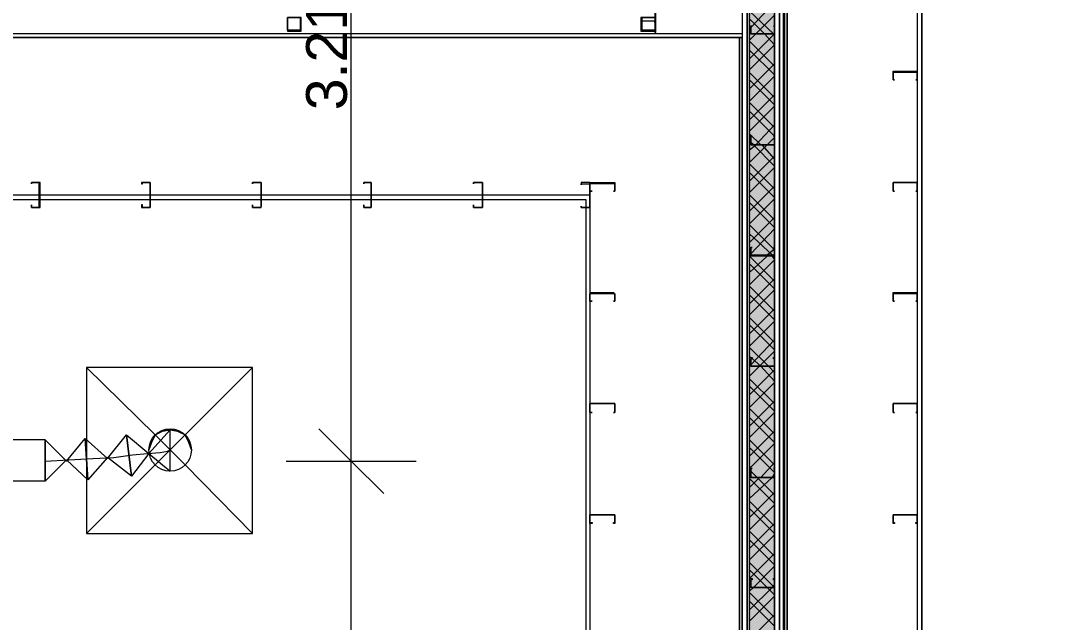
# Model space of a CAD drawing. Header units: metres. Extents: x -2 to 207, y -8 to 52.
# Drawn here: x 49.73 to 53.512, y 25.623 to 27.829 of the extents above; entities that cross this region are included whole.
import ezdxf

# ---------------------------------------------------------------- set-up
doc = ezdxf.new("R2010")
doc.units = ezdxf.units.M
doc.layers.add('HVAC - Ductos', color=5, linetype='Continuous', lineweight=0)
doc.layers.add('PDF_Text', color=7, linetype='Continuous', lineweight=0)
doc.layers.add('PDF_Geometry', color=7, linetype='Continuous', lineweight=0, true_color=0xaaaaaa)
doc.layers.add('PDF_Solid Fills', color=7, linetype='Continuous', lineweight=0, true_color=0xffffff)
doc.styles.add('PDF Helvetica', font='')
doc.styles.get('PDF Helvetica').set_extended_font_data('Helvetica')

msp = doc.modelspace()

# ---------------------------------------------------------------- hatches: boundary and pattern name
at = {"layer": 'PDF_Solid Fills', "lineweight": 0, "transparency": 33554559}
h = msp.add_hatch(color=256, dxfattribs=at)
h.paths.add_polyline_path([(52.4094, 31.8401), (52.4965, 31.8401), (52.4965, 32.7885), (52.4094, 32.7885)])
h.paths.add_polyline_path([(52.4965, 24.1245), (52.4094, 24.1245), (52.4094, 22.8462), (52.4965, 22.8462)])
h.paths.add_polyline_path([(52.4094, 24.129), (52.4965, 24.129), (52.4965, 29.8058), (52.4094, 29.8058)])
h.paths.add_polyline_path([(52.4094, 29.8104), (52.4965, 29.8104), (52.4965, 31.8355), (52.4094, 31.8355)])
h = msp.add_hatch(color=256, dxfattribs=at)
h.paths.add_polyline_path([(52.4094, 31.8401), (52.4965, 31.8401), (52.4965, 32.7701), (52.4094, 32.7701)])
h.paths.add_polyline_path([(52.4094, 26.9697), (52.4965, 26.9697), (52.4965, 29.8058), (52.4094, 29.8058)])
h.paths.add_polyline_path([(52.4094, 24.94), (52.4965, 24.94), (52.4965, 26.9652), (52.4094, 26.9652)])
h.paths.add_polyline_path([(52.4965, 24.9354), (52.4094, 24.9354), (52.4094, 22.8462), (52.4965, 22.8462)])
h.paths.add_polyline_path([(52.4094, 29.8104), (52.4965, 29.8104), (52.4965, 31.8355), (52.4094, 31.8355)])
h = msp.add_hatch(color=256, dxfattribs=at)
h.paths.add_polyline_path([(52.4048, 26.9697), (52.4094, 26.9834), (52.4048, 26.9834)])
h.paths.add_polyline_path([(52.4964, 26.9697), (52.4094, 26.9697), (52.4964, 26.9652)])
h = msp.add_hatch(color=256, dxfattribs=at)
h.paths.add_polyline_path([(52.4048, 26.9697), (52.4094, 26.9834), (52.4048, 26.9834)])
h.paths.add_polyline_path([(52.4964, 26.9697), (52.4094, 26.9697), (52.4964, 26.9652)])

# ---------------------------------------------------------------- linework, layer by layer
at = {"layer": 'HVAC - Ductos', "lineweight": 0}
for points in [[(50.9433, 21.5358), (50.9433, 23.1715), (50.9433, 24.349), (50.9433, 26.2137), (50.9433, 29.4209), (50.9433, 31.249), (50.9433, 32.6052)], [(50.2239, 26.3099), (49.9719, 26.5574)], [(50.3339, 26.3099), (50.5813, 26.5574)], [(50.8241, 26.3328), (50.9433, 26.2137), (51.0624, 26.0946)], [(49.8986, 26.2137), (49.9673, 26.2962), (49.9765, 26.145), (49.8986, 26.2183), (49.8207, 26.1404), (49.8207, 26.2916), (48.6936, 26.2916)], [(49.8986, 26.2183), (49.8986, 26.2137), (49.8207, 26.2916), (49.8207, 26.1404), (48.6936, 26.1404)], [(50.0498, 26.2229), (50.1186, 26.3099), (50.1368, 26.1587), (50.0498, 26.2275), (49.9765, 26.145), (49.9673, 26.2962), (50.0498, 26.2229), (50.0498, 26.2275)], [(50.3339, 26.2), (50.2239, 26.3099)], [(50.2239, 26.2), (50.3339, 26.3099)], [(49.8207, 26.2137), (49.9078, 26.2183), (49.9948, 26.2229), (50.0727, 26.2275), (50.1414, 26.2366), (50.1964, 26.2412), (50.2422, 26.2458), (50.2697, 26.2504), (50.2789, 26.255)], [(50.705, 26.2137), (50.9433, 26.2137), (51.1815, 26.2137)], [(49.9719, 25.948), (50.2239, 26.2)], [(50.5813, 25.948), (50.3339, 26.2)]]:
    msp.add_lwpolyline(points, dxfattribs=at)
for points in [[(50.5813, 26.5574), (49.9719, 26.5574), (49.9719, 25.948), (50.5813, 25.948)], [(50.1368, 26.1587), (50.1186, 26.3099), (50.201, 26.2412), (50.2789, 26.1771), (50.2789, 26.3283), (50.201, 26.2412)], [(50.201, 26.255), (50.2102, 26.2825), (50.2239, 26.3099), (50.2514, 26.3237), (50.2789, 26.3283), (50.3064, 26.3237), (50.3339, 26.3099), (50.3476, 26.2825), (50.3568, 26.255), (50.3476, 26.2825), (50.3339, 26.3099), (50.3064, 26.3237), (50.2789, 26.3283), (50.2514, 26.3237), (50.2239, 26.3099), (50.2102, 26.2825)], [(49.8207, 26.2916), (49.8207, 26.287), (49.8207, 26.2825), (49.8207, 26.2688), (49.8207, 26.255), (49.8207, 26.2366), (49.8207, 26.2137), (49.8207, 26.1954), (49.8207, 26.1771), (49.8207, 26.1633), (49.8207, 26.1496), (49.8207, 26.1404), (49.8207, 26.1496), (49.8207, 26.1633), (49.8207, 26.1771), (49.8207, 26.1954), (49.8207, 26.2137), (49.8207, 26.2366), (49.8207, 26.255), (49.8207, 26.2688), (49.8207, 26.2825), (49.8207, 26.287)], [(49.8207, 26.1404), (49.8207, 26.145), (49.8207, 26.1633), (49.8207, 26.1863), (49.8207, 26.2137), (49.8207, 26.2458), (49.8207, 26.2688), (49.8207, 26.287), (49.8207, 26.2916), (49.8207, 26.287), (49.8207, 26.2688), (49.8207, 26.2458), (49.8207, 26.2137), (49.8207, 26.1863), (49.8207, 26.1633), (49.8207, 26.145)], [(49.8207, 26.2916), (49.8207, 26.287), (49.8207, 26.2688), (49.8207, 26.2458), (49.8207, 26.2137), (49.8207, 26.1863), (49.8207, 26.1633), (49.8207, 26.145), (49.8207, 26.1404), (49.8207, 26.145), (49.8207, 26.1633), (49.8207, 26.1863), (49.8207, 26.2137), (49.8207, 26.2458), (49.8207, 26.2688), (49.8207, 26.287)]]:
    msp.add_lwpolyline(points, close=True, dxfattribs=at)
msp.add_circle((50.2791, 26.2548), 0.0777, dxfattribs=at)
at = {"layer": 'PDF_Geometry', "lineweight": 0}
for points in [[(54.4986, 32.8939), (53.0188, 32.8939), (53.0188, 32.8022), (53.0188, 32.7885), (53.0188, 22.8325), (53.0188, 22.7866), (53.0233, 22.7866), (53.0371, 22.7866), (53.0371, 32.7885), (54.4986, 32.7885), (54.4986, 22.8645), (54.604, 22.8645), (54.604, 32.8939), (54.5124, 32.8939)], [(52.3773, 32.7885), (52.3773, 22.8462), (52.3956, 22.8462), (52.3956, 32.7885)], [(52.4048, 32.7885), (52.3956, 32.7885), (52.3956, 22.8462), (52.4048, 22.8462)], [(52.5148, 32.7885), (52.4965, 32.7885), (52.4965, 22.8462), (52.5148, 22.8462)], [(50.76, 27.7899), (50.76, 27.8403), (50.7096, 27.8403), (50.7096, 27.7899)], [(50.7096, 27.7944), (50.7096, 27.8403), (50.7554, 27.8403), (50.7554, 27.7944)], [(52.0612, 27.7899), (52.0612, 27.8403), (52.0062, 27.8403), (52.0062, 27.7899)], [(52.0108, 27.7944), (52.0108, 27.8403), (52.0566, 27.8403), (52.0566, 27.7944)], [(52.4965, 27.7807), (52.4094, 27.7807), (52.4048, 27.7807), (52.4048, 27.8081), (52.414, 27.8081), (52.4094, 27.8081), (52.4094, 27.7807), (52.4965, 27.7807), (52.4965, 27.8081)], [(52.4965, 27.7807), (52.4094, 27.7807), (52.4048, 27.7807), (52.4048, 27.8081), (52.414, 27.8081), (52.4094, 27.8081), (52.4094, 27.7807), (52.4965, 27.7807), (52.4965, 27.8081)], [(52.4919, 27.8081), (52.4965, 27.8081)], [(52.4919, 27.8081), (52.4965, 27.8081)], [(52.3682, 27.7669), (52.3682, 22.8462)], [(52.3682, 27.7669), (52.3682, 22.8462)], [(52.3773, 27.7669), (52.3773, 22.8462)], [(52.3773, 27.7669), (52.3773, 22.8462)], [(52.9317, 27.6387), (52.9317, 27.6433), (53.0188, 27.6433), (53.0188, 27.6387), (53.0188, 27.6112), (53.0142, 27.6112), (53.0188, 27.6112), (53.0188, 27.6387), (52.9317, 27.6387), (52.9317, 27.6112)], [(52.9363, 27.6112), (52.9317, 27.6112)], [(52.4965, 27.3729), (52.4094, 27.3729), (52.4048, 27.3729), (52.4048, 27.405), (52.414, 27.405), (52.4094, 27.405), (52.4094, 27.3729), (52.4965, 27.3729), (52.4965, 27.405)], [(52.4965, 27.3729), (52.4094, 27.3729), (52.4048, 27.3729), (52.4048, 27.405), (52.414, 27.405), (52.4094, 27.405), (52.4094, 27.3729), (52.4965, 27.3729), (52.4965, 27.405)], [(52.4919, 27.405), (52.4965, 27.405)], [(52.4919, 27.405), (52.4965, 27.405)], [(49.7703, 27.1438), (49.7978, 27.1438), (49.8024, 27.1438), (49.8024, 27.1484), (49.8024, 27.2309), (49.8024, 27.2355), (49.7978, 27.2355), (49.7703, 27.2355), (49.7703, 27.2309), (49.7703, 27.2355), (49.7978, 27.2355), (49.7978, 27.2309), (49.7978, 27.1484), (49.7978, 27.1438), (49.7703, 27.1438), (49.7703, 27.153)], [(49.7703, 27.1438), (49.7978, 27.1438), (49.8024, 27.1438), (49.8024, 27.1484), (49.8024, 27.2309), (49.8024, 27.2355), (49.7978, 27.2355), (49.7703, 27.2355), (49.7703, 27.2309), (49.7703, 27.2355), (49.7978, 27.2355), (49.7978, 27.2309), (49.7978, 27.1484), (49.7978, 27.1438), (49.7703, 27.1438), (49.7703, 27.153)], [(50.1735, 27.1438), (50.2056, 27.1438), (50.2056, 27.1484), (50.2056, 27.2309), (50.2056, 27.2355), (50.1735, 27.2355), (50.1735, 27.2309), (50.1781, 27.2309), (50.1781, 27.2355), (50.2056, 27.2355), (50.2056, 27.2309), (50.2056, 27.1484), (50.2056, 27.1438), (50.1781, 27.1438), (50.1781, 27.153), (50.1735, 27.153)], [(50.1735, 27.1438), (50.2056, 27.1438), (50.2056, 27.1484), (50.2056, 27.2309), (50.2056, 27.2355), (50.1735, 27.2355), (50.1735, 27.2309), (50.1781, 27.2309), (50.1781, 27.2355), (50.2056, 27.2355), (50.2056, 27.2309), (50.2056, 27.1484), (50.2056, 27.1438), (50.1781, 27.1438), (50.1781, 27.153), (50.1735, 27.153)], [(50.5813, 27.1438), (50.6088, 27.1438), (50.6134, 27.1438), (50.6134, 27.1484), (50.6134, 27.2309), (50.6134, 27.2355), (50.6088, 27.2355), (50.5813, 27.2355), (50.5813, 27.2309), (50.5813, 27.2355), (50.6088, 27.2355), (50.6134, 27.2355), (50.6134, 27.2309), (50.6134, 27.1484), (50.6088, 27.1438), (50.5813, 27.1438), (50.5813, 27.153)], [(50.5813, 27.1438), (50.6088, 27.1438), (50.6134, 27.1438), (50.6134, 27.1484), (50.6134, 27.2309), (50.6134, 27.2355), (50.6088, 27.2355), (50.5813, 27.2355), (50.5813, 27.2309), (50.5813, 27.2355), (50.6088, 27.2355), (50.6134, 27.2355), (50.6134, 27.2309), (50.6134, 27.1484), (50.6088, 27.1438), (50.5813, 27.1438), (50.5813, 27.153)], [(50.9891, 27.1438), (51.0165, 27.1438), (51.0165, 27.1484), (51.0165, 27.2309), (51.0165, 27.2355), (50.9891, 27.2355), (50.9891, 27.2309), (50.9891, 27.2355), (51.0165, 27.2355), (51.0165, 27.2309), (51.0165, 27.1484), (51.0165, 27.1438), (50.9891, 27.1438), (50.9891, 27.153)], [(50.9891, 27.1438), (51.0165, 27.1438), (51.0165, 27.1484), (51.0165, 27.2309), (51.0165, 27.2355), (50.9891, 27.2355), (50.9891, 27.2309), (50.9891, 27.2355), (51.0165, 27.2355), (51.0165, 27.2309), (51.0165, 27.1484), (51.0165, 27.1438), (50.9891, 27.1438), (50.9891, 27.153)], [(51.3923, 27.1438), (51.4243, 27.1438), (51.4243, 27.1484), (51.4243, 27.2309), (51.4243, 27.2355), (51.3923, 27.2355), (51.3923, 27.2309), (51.3923, 27.2355), (51.4243, 27.2355), (51.4243, 27.2309), (51.4243, 27.1484), (51.4243, 27.1438), (51.3923, 27.1438), (51.3923, 27.153)], [(51.3923, 27.1438), (51.4243, 27.1438), (51.4243, 27.1484), (51.4243, 27.2309), (51.4243, 27.2355), (51.3923, 27.2355), (51.3923, 27.2309), (51.3923, 27.2355), (51.4243, 27.2355), (51.4243, 27.2309), (51.4243, 27.1484), (51.4243, 27.1438), (51.3923, 27.1438), (51.3923, 27.153)], [(51.7863, 27.1438), (51.8184, 27.1438), (51.8184, 27.2309), (51.8184, 27.2355), (51.7863, 27.2355), (51.7863, 27.2263), (51.7863, 27.2309), (51.8184, 27.2309), (51.8184, 27.1438), (51.7863, 27.1438), (51.7863, 27.1484)], [(51.8184, 27.2309), (51.8184, 27.2355), (51.8229, 27.2355), (51.9054, 27.2355), (51.91, 27.2355), (51.91, 27.2309), (51.91, 27.2034), (51.9054, 27.2034), (51.91, 27.2034), (51.91, 27.2309), (51.9054, 27.2309), (51.8229, 27.2309), (51.8184, 27.2309), (51.8184, 27.2034)], [(52.9317, 27.2355), (53.0188, 27.2355), (53.0188, 27.2034), (53.0142, 27.2034), (53.0188, 27.2034), (53.0188, 27.2355), (52.9317, 27.2355), (52.9317, 27.2034)], [(51.8275, 27.2034), (51.8184, 27.2034)], [(52.9363, 27.2034), (52.9317, 27.2034)], [(52.4965, 26.9697), (52.4965, 26.9652), (52.4094, 26.9652), (52.4048, 26.9697), (52.4048, 26.9972), (52.414, 26.9972), (52.4094, 26.9972), (52.4094, 26.9697), (52.4965, 26.9697), (52.4965, 26.9972)], [(52.4965, 26.9697), (52.4965, 26.9652), (52.4094, 26.9652), (52.4048, 26.9697), (52.4048, 26.9972), (52.414, 26.9972), (52.4094, 26.9972), (52.4094, 26.9697), (52.4965, 26.9697), (52.4965, 26.9972)], [(52.4919, 26.9972), (52.4965, 26.9972)], [(52.4919, 26.9972), (52.4965, 26.9972)], [(51.8184, 26.8277), (51.8229, 26.8323), (51.9054, 26.8323), (51.91, 26.8277), (51.91, 26.8002), (51.9054, 26.8002), (51.91, 26.8002), (51.91, 26.8277), (51.9054, 26.8277), (51.8229, 26.8277), (51.8184, 26.8277), (51.8184, 26.8002)], [(51.8184, 26.8277), (51.8229, 26.8323), (51.9054, 26.8323), (51.91, 26.8277), (51.91, 26.8002), (51.9054, 26.8002), (51.91, 26.8002), (51.91, 26.8277), (51.9054, 26.8277), (51.8229, 26.8277), (51.8184, 26.8277), (51.8184, 26.8002)], [(52.9317, 26.8277), (52.9317, 26.8323), (53.0188, 26.8323), (53.0188, 26.8277), (53.0188, 26.8002), (53.0142, 26.8002), (53.0188, 26.8002), (53.0188, 26.8277), (52.9317, 26.8277), (52.9317, 26.8002)], [(51.8275, 26.8002), (51.8184, 26.8002)], [(51.8275, 26.8002), (51.8184, 26.8002)], [(52.9363, 26.8002), (52.9317, 26.8002)], [(52.4965, 26.5619), (52.4094, 26.5619), (52.4048, 26.5619), (52.4048, 26.594), (52.414, 26.594), (52.414, 26.5894), (52.4094, 26.5894), (52.4094, 26.5619), (52.4965, 26.5619), (52.4965, 26.5894), (52.4919, 26.5894), (52.4919, 26.594), (52.4965, 26.594)], [(52.4965, 26.5619), (52.4094, 26.5619), (52.4048, 26.5619), (52.4048, 26.594), (52.414, 26.594), (52.414, 26.5894), (52.4094, 26.5894), (52.4094, 26.5619), (52.4965, 26.5619), (52.4965, 26.5894), (52.4919, 26.5894), (52.4919, 26.594), (52.4965, 26.594)], [(51.8184, 26.4245), (51.8229, 26.4245), (51.9054, 26.4245), (51.91, 26.4245), (51.91, 26.3924), (51.9054, 26.3924), (51.91, 26.3924), (51.91, 26.4245), (51.9054, 26.4245), (51.8229, 26.4245), (51.8184, 26.4245), (51.8184, 26.3924)], [(51.8184, 26.4245), (51.8229, 26.4245), (51.9054, 26.4245), (51.91, 26.4245), (51.91, 26.3924), (51.9054, 26.3924), (51.91, 26.3924), (51.91, 26.4245), (51.9054, 26.4245), (51.8229, 26.4245), (51.8184, 26.4245), (51.8184, 26.3924)], [(52.9317, 26.4245), (53.0188, 26.4245), (53.0188, 26.3924), (53.0142, 26.3924), (53.0188, 26.3924), (53.0188, 26.4245), (52.9317, 26.4245), (52.9317, 26.3924)], [(51.8275, 26.3924), (51.8184, 26.3924)], [(51.8275, 26.3924), (51.8184, 26.3924)], [(52.9363, 26.3924), (52.9317, 26.3924)], [(52.4965, 26.1587), (52.4965, 26.1541), (52.4094, 26.1541), (52.4048, 26.1541), (52.4048, 26.1587), (52.4048, 26.1863), (52.414, 26.1863), (52.4094, 26.1863), (52.4094, 26.1587), (52.4094, 26.1541), (52.4965, 26.1541), (52.4965, 26.1587), (52.4965, 26.1863)], [(52.4965, 26.1587), (52.4965, 26.1541), (52.4094, 26.1541), (52.4048, 26.1541), (52.4048, 26.1587), (52.4048, 26.1863), (52.414, 26.1863), (52.4094, 26.1863), (52.4094, 26.1587), (52.4094, 26.1541), (52.4965, 26.1541), (52.4965, 26.1587), (52.4965, 26.1863)], [(52.4919, 26.1863), (52.4965, 26.1863)], [(52.4919, 26.1863), (52.4965, 26.1863)], [(51.8184, 26.0167), (51.8229, 26.0167), (51.9054, 26.0167), (51.91, 26.0167), (51.91, 25.9847), (51.9054, 25.9847), (51.9054, 25.9893), (51.91, 25.9893), (51.91, 26.0167), (51.9054, 26.0167), (51.8229, 26.0167), (51.8184, 26.0167), (51.8184, 25.9893), (51.8275, 25.9893), (51.8275, 25.9847), (51.8184, 25.9847)], [(51.8184, 26.0167), (51.8229, 26.0167), (51.9054, 26.0167), (51.91, 26.0167), (51.91, 25.9847), (51.9054, 25.9847), (51.9054, 25.9893), (51.91, 25.9893), (51.91, 26.0167), (51.9054, 26.0167), (51.8229, 26.0167), (51.8184, 26.0167), (51.8184, 25.9893), (51.8275, 25.9893), (51.8275, 25.9847), (51.8184, 25.9847)], [(52.9317, 26.0167), (53.0188, 26.0167), (53.0188, 25.9847), (53.0142, 25.9847), (53.0142, 25.9893), (53.0188, 25.9893), (53.0188, 26.0167), (52.9317, 26.0167), (52.9317, 25.9893), (52.9363, 25.9893), (52.9363, 25.9847), (52.9317, 25.9847)], [(52.4965, 25.751), (52.4094, 25.751), (52.4048, 25.751), (52.4048, 25.783), (52.414, 25.783), (52.414, 25.7785), (52.4094, 25.7785), (52.4094, 25.751), (52.4965, 25.751), (52.4965, 25.7785), (52.4919, 25.7785), (52.4919, 25.783), (52.4965, 25.783)], [(52.4965, 25.751), (52.4094, 25.751), (52.4048, 25.751), (52.4048, 25.783), (52.414, 25.783), (52.414, 25.7785), (52.4094, 25.7785), (52.4094, 25.751), (52.4965, 25.751), (52.4965, 25.7785), (52.4919, 25.7785), (52.4919, 25.783), (52.4965, 25.783)]]:
    msp.add_lwpolyline(points, close=True, dxfattribs=at)
for points in [[(52.4094, 22.8462), (52.4965, 22.8462), (52.5148, 22.8462), (52.5148, 32.7885), (52.3773, 32.7885), (52.3773, 22.8462), (52.4048, 22.8462)], [(52.3956, 22.8462), (52.3956, 32.7885), (52.4965, 32.7885)], [(52.4048, 32.7885), (52.4048, 22.8462), (52.4048, 32.7701)], [(52.5148, 22.8462), (52.5148, 32.7885), (52.5148, 22.8462), (52.5148, 32.7885), (52.4965, 32.7885), (52.4048, 32.7885)], [(52.5422, 32.761), (52.5422, 22.8737), (52.5377, 22.8737), (52.5377, 22.8691), (52.5331, 22.8691), (52.5331, 22.8645), (52.5285, 22.8645), (52.5285, 32.7701), (52.5285, 22.8645), (52.5285, 32.7747), (52.5285, 22.8599), (52.5148, 22.8462), (52.4965, 22.8462), (52.4094, 22.8462), (52.4965, 22.8462), (52.4965, 32.7885)], [(52.5148, 22.8462), (52.5148, 32.7885), (52.5148, 22.8462)], [(54.4941, 32.8022), (53.0371, 32.8022), (53.0371, 32.7885), (53.0371, 22.7866)], [(52.4965, 22.8462), (52.4965, 32.7701), (52.4048, 32.7701)], [(54.549, 22.8325), (53.0371, 22.8325), (53.0371, 22.7408), (53.0233, 22.7408), (53.0371, 22.7408), (53.0371, 22.7225), (52.5148, 22.7225), (52.5148, 22.7408), (52.9363, 22.7408), (52.5148, 22.7408), (52.5148, 22.8325), (53.0188, 22.8325), (52.5148, 22.8325), (52.5148, 22.8462), (53.0188, 22.8462), (52.5148, 22.8462), (52.5285, 22.8599), (53.0188, 22.8599), (52.5285, 22.8599), (52.5148, 22.8462), (53.0188, 22.8462), (52.5148, 22.8462), (52.5285, 22.8599), (52.5285, 32.7747)], [(52.5285, 32.7747), (52.5285, 22.8645)], [(52.5331, 22.8645), (52.5331, 32.7701), (52.5331, 22.8645)], [(52.5422, 22.8737), (52.5422, 32.761)], [(52.0566, 28.2526), (52.0566, 27.8403), (52.0566, 27.7944)], [(52.0566, 27.7899), (52.0566, 27.7853), (52.0612, 27.7853), (52.0612, 28.248)], [(52.4094, 27.8036), (52.4965, 27.8952)], [(52.4965, 27.7715), (52.4919, 27.7807), (52.4048, 27.8631)], [(52.4965, 27.8494), (52.4277, 27.7807), (52.4048, 27.7577)], [(52.4048, 27.8357), (52.4598, 27.7807), (52.4965, 27.7395), (52.4048, 27.6478)], [(52.0566, 27.8219), (52.0566, 27.8265), (52.0521, 27.8265), (52.0108, 27.8265)], [(45.0191, 27.7669), (52.3773, 27.7669), (43.9104, 27.7669), (43.9104, 22.8462), (43.9104, 22.7225), (43.9104, 22.7179), (43.5392, 22.7179), (43.9104, 22.7179), (43.9104, 22.7225), (43.892, 22.7225), (43.6629, 22.7225), (43.892, 22.7225)], [(52.3773, 27.7807), (43.9104, 27.7807)], [(52.3406, 27.7669), (52.3773, 27.7669)], [(52.3773, 27.7669), (52.3773, 22.8462), (52.3773, 27.7669)], [(52.3773, 27.7669), (52.3773, 22.8462), (52.3773, 27.7669)], [(52.4048, 27.689), (52.4965, 27.7807)], [(52.4965, 27.6615), (52.4048, 27.7532)], [(52.4965, 27.6295), (52.4048, 27.7211)], [(52.4048, 27.579), (52.4965, 27.6707)], [(52.4965, 27.547), (52.4048, 27.6387)], [(52.4965, 27.6249), (52.4048, 27.5332)], [(52.4965, 27.5195), (52.4048, 27.6112)], [(52.4048, 27.4646), (52.4965, 27.5562)], [(52.4965, 27.437), (52.4048, 27.5287)], [(52.4965, 27.515), (52.4048, 27.4233)], [(52.4965, 27.405), (52.4048, 27.4966)], [(52.4048, 27.3546), (52.4277, 27.3729), (52.4965, 27.4462)], [(52.446, 27.3729), (52.4048, 27.4141)], [(52.4965, 27.4004), (52.469, 27.3729), (52.4048, 27.3087)], [(52.4965, 27.295), (52.4186, 27.3729), (52.4094, 27.3821)], [(52.4965, 27.3225), (52.4506, 27.3729)], [(52.4048, 27.2401), (52.4965, 27.3317)], [(52.4965, 27.2125), (52.4048, 27.3041)], [(52.4965, 27.2904), (52.4048, 27.1988)], [(52.4965, 27.1805), (52.4048, 27.2721)], [(48.9914, 27.1897), (49.3946, 27.1897), (49.7978, 27.1897)], [(49.8024, 27.1897), (50.2056, 27.1897), (50.6134, 27.1897), (51.0165, 27.1897), (51.4243, 27.1897), (51.8184, 27.1897), (51.8184, 27.1713), (51.8184, 23.5152), (51.8184, 23.5014), (49.5366, 23.5014), (49.445, 23.5014)], [(52.4048, 27.1301), (52.4965, 27.2217)], [(52.4965, 27.098), (52.4048, 27.1897)], [(44.4876, 27.1438), (44.4876, 23.5152), (51.8046, 23.5152), (51.8046, 27.1438), (51.8046, 27.1713), (51.4243, 27.1713), (51.0165, 27.1713), (50.6134, 27.1713), (50.2056, 27.1713), (49.8024, 27.1713)], [(49.7978, 27.1713), (49.3946, 27.1713), (48.9868, 27.1713), (48.5837, 27.1713), (48.1759, 27.1713), (47.7727, 27.1713), (47.365, 27.1713), (46.9617, 27.1713)], [(52.4965, 27.1759), (52.4048, 27.0843)], [(52.4965, 27.0705), (52.4048, 27.1621)], [(52.4048, 27.0155), (52.4965, 27.1072)], [(52.4965, 26.988), (52.4048, 27.0797)], [(52.4873, 26.9697), (52.4048, 27.0476)], [(52.4965, 27.0659), (52.4094, 26.9743)], [(52.4965, 26.8735), (52.4048, 26.9652)], [(52.4048, 26.9056), (52.469, 26.9652)], [(52.469, 26.9697), (52.4965, 26.9926)], [(52.4965, 26.956), (52.4873, 26.9652)], [(52.4965, 26.9514), (52.4048, 26.8597)], [(52.4965, 26.846), (52.4048, 26.9376)], [(52.4048, 26.791), (52.4965, 26.8826)], [(52.4965, 26.7635), (52.4048, 26.8552)], [(52.4965, 26.8414), (52.4048, 26.7498)], [(52.4965, 26.7315), (52.4048, 26.8231)], [(52.4048, 26.6811), (52.4965, 26.7727)], [(52.4965, 26.649), (52.4048, 26.7406)], [(52.4965, 26.7269), (52.4048, 26.6353)], [(52.4965, 26.6215), (52.4048, 26.7131)], [(52.4094, 26.5665), (52.4965, 26.6581)], [(52.4965, 26.5391), (52.4735, 26.5619), (52.4048, 26.6307)], [(52.4965, 26.6169), (52.4414, 26.5619), (52.4048, 26.5253)], [(52.4965, 26.507), (52.446, 26.5619), (52.4048, 26.5986)], [(52.4048, 26.4566), (52.4965, 26.5482)], [(52.4965, 26.4245), (52.4048, 26.5161)], [(52.4965, 26.5024), (52.4048, 26.4108)], [(52.4965, 26.397), (52.4048, 26.4886)], [(52.4048, 26.342), (52.4965, 26.4336)], [(52.4965, 26.3145), (52.4048, 26.4062)], [(52.4965, 26.3924), (52.4048, 26.3008)], [(52.4965, 26.2825), (52.4048, 26.3741)], [(52.4048, 26.2321), (52.4965, 26.3237)], [(52.4965, 26.2), (52.4048, 26.2916)], [(52.4965, 26.2779), (52.4048, 26.1863)], [(52.4965, 26.1725), (52.4048, 26.2642)], [(52.446, 26.1541), (52.4965, 26.2091)], [(52.4965, 26.1679), (52.4873, 26.1541), (52.4048, 26.0763)], [(52.4965, 26.0901), (52.4323, 26.1541), (52.4094, 26.1771)], [(52.4048, 26.1175), (52.4414, 26.1541)], [(52.4965, 26.0579), (52.4048, 26.1496)], [(52.4048, 26.0076), (52.4965, 26.0992)], [(52.4965, 25.9755), (52.4048, 26.0671)], [(52.4965, 26.0534), (52.4048, 25.9617)], [(52.4965, 25.948), (52.4048, 26.0396)], [(52.4048, 25.893), (52.4965, 25.9847)], [(52.4965, 25.8655), (52.4048, 25.9572)], [(52.4965, 25.9434), (52.4048, 25.8518)], [(52.4965, 25.8334), (52.4048, 25.9251)], [(52.4048, 25.783), (52.4965, 25.8747)], [(52.4965, 25.751), (52.4048, 25.8426)], [(52.4965, 25.8288), (52.4186, 25.751), (52.4048, 25.7372)], [(52.4965, 25.7235), (52.469, 25.751), (52.4048, 25.8152)], [(52.4048, 25.6685), (52.4873, 25.751), (52.4965, 25.7601)], [(52.4965, 25.641), (52.4048, 25.7326)], [(52.4965, 25.719), (52.4048, 25.6273)], [(52.4965, 25.6089), (52.4048, 25.7006)], [(52.4048, 25.5585), (52.4965, 25.6502)]]:
    msp.add_lwpolyline(points, dxfattribs=at)
at = {"layer": 'PDF_Geometry', "color": 254, "lineweight": 0, "true_color": 0xd2d2d2}
for points in [[(52.4094, 27.7944), (52.4048, 27.7899)], [(49.8024, 27.1988), (49.7978, 27.1942)], [(52.4644, 26.9697), (52.4644, 26.9652)], [(51.8275, 26.8323), (51.8229, 26.8277)]]:
    msp.add_lwpolyline(points, close=True, dxfattribs=at)
for points in [[(51.8458, 27.2309), (51.8504, 27.2355)], [(52.95, 26.8277), (52.9546, 26.8323)], [(53.0188, 26.3924), (53.0188, 26.397)]]:
    msp.add_lwpolyline(points, dxfattribs=at)

# ---------------------------------------------------------------- texts
at = {"layer": 'PDF_Text', "lineweight": 0, "insert": (50.8537, 27.5003), "char_height": 0.15002, "attachment_point": 4, "rotation": 90, "style": 'PDF Helvetica'}
msp.add_mtext('3.21 m', dxfattribs=at)

doc.saveas('drawing.dxf')
